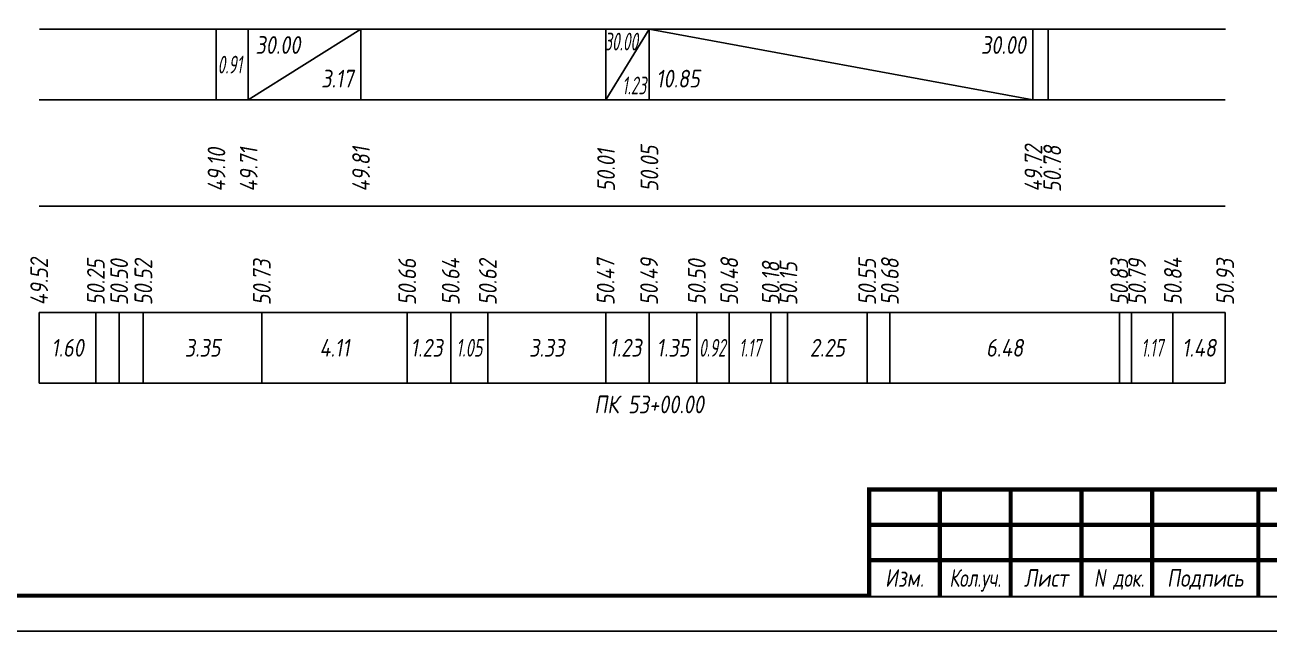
# Model space of a CAD drawing. Extents: x -717 to 1451, y -133302 to 233.
# Drawn here: x 80.7 to 256.5, y -83568.4 to -83482.8 of the extents above; entities that cross this region are included whole.
import ezdxf
from ezdxf.enums import TextEntityAlignment as Align

# ---------------------------------------------------------------- set-up
doc = ezdxf.new("R2010")
doc.units = 0
for name, color, linetype in [('Зарамочное оформление', 7, 'Continuous'), ('Код_510', 7, 'Continuous'), ('Код_516', 1, 'Continuous'), ('Подписи поперечников', 7, 'Continuous'), ('Таблица', 7, 'Continuous')]:
    doc.layers.add(name, color=color, linetype=linetype)
doc.styles.add('М', font='romand.shx', dxfattribs={"width": 0.8, "oblique": 10, "height": 2.5})

# ---------------------------------------------------------------- blocks, each defined once
blk = doc.blocks.new('Штамп')
at = {"linetype": 'Continuous'}
blk.add_wipeout([(199.95, -411.25), (384.95, -411.25), (384.95, -426.25), (199.95, -426.25)], dxfattribs=at).dxf.layer = 'Зарамочное оформление'
at = {"layer": 'Зарамочное оформление', "linetype": 'Continuous', "lineweight": -3, "const_width": 0.6, "flags": 128}
for points in [[(199.95, -426.25), (199.95, -411.25), (384.95, -411.25)], [(209.95, -411.25), (209.95, -426.25)], [(219.95, -411.25), (219.95, -426.25)], [(229.95, -411.25), (229.95, -426.25)], [(239.95, -411.25), (239.95, -426.25)], [(254.95, -411.25), (254.95, -426.25)], [(199.95, -416.25), (264.95, -416.25)], [(199.95, -421.25), (264.95, -421.25)]]:
    blk.add_lwpolyline(points, dxfattribs=at)
at = {"layer": 'Зарамочное оформление', "linetype": 'Continuous', "style": 'М', "oblique": 10}
for s, width, p in [('Изм.', 0.8, (204.95, -423.75)), ('Кол.уч.', 0.7, (214.95, -423.75)), ('Лист', 0.8, (224.95, -423.75)), ('N док.', 0.7, (235.28, -423.75)), ('Подпись', 0.8, (247.45, -423.75))]:
    blk.add_text(s, height=2.5, dxfattribs=dict(at, width=width)).set_placement(p, align=Align.MIDDLE_CENTER)
blk = doc.blocks.new('шифр')
blk.add_blockref('Штамп', (0, -83197))

msp = doc.modelspace()

# ---------------------------------------------------------------- linework, layer by layer
at = {"flags": 128}
msp.add_lwpolyline([(-30.054, -83568.421), (389.946, -83568.421), (389.946, -83271.421), (-30.054, -83271.421)], close=True, dxfattribs=at)
at = {"const_width": 0.6, "flags": 128}
msp.add_lwpolyline([(-10.054, -83563.421), (384.946, -83563.421), (384.946, -83276.421), (-10.054, -83276.421)], close=True, dxfattribs=at)
at = {"layer": 'Код_510'}
for p, q in [((82.688, -83533.421), (82.688, -83523.421)), ((90.704, -83533.421), (90.704, -83523.421)), ((93.992, -83533.421), (93.992, -83523.421)), ((97.405, -83533.421), (97.405, -83523.421)), ((114.153, -83533.421), (114.153, -83523.421)), ((134.694, -83533.421), (134.694, -83523.421)), ((140.84, -83533.421), (140.84, -83523.421)), ((146.087, -83533.421), (146.087, -83523.421)), ((162.731, -83533.421), (162.731, -83523.421)), ((168.864, -83533.421), (168.864, -83523.421)), ((175.612, -83533.421), (175.612, -83523.421)), ((180.197, -83533.421), (180.197, -83523.421)), ((186.051, -83533.421), (186.051, -83523.421)), ((188.445, -83533.421), (188.445, -83523.421)), ((199.682, -83533.421), (199.682, -83523.421)), ((202.89, -83533.421), (202.89, -83523.421)), ((235.314, -83533.421), (235.314, -83523.421)), ((237.027, -83533.421), (237.027, -83523.421)), ((242.877, -83533.421), (242.877, -83523.421)), ((250.262, -83533.421), (250.262, -83523.421))]:
    msp.add_line(p, q, dxfattribs=at)
at = {"layer": 'Код_516'}
for p, q in [((107.688, -83493.421), (107.688, -83483.421)), ((112.24, -83493.421), (112.24, -83483.421)), ((112.24, -83493.421), (128.114, -83483.421)), ((128.114, -83493.421), (128.114, -83483.421)), ((162.731, -83493.421), (162.731, -83483.421)), ((162.731, -83493.421), (168.864, -83483.421)), ((168.864, -83493.421), (168.864, -83483.421)), ((168.864, -83483.421), (223.109, -83493.421)), ((223.109, -83493.421), (223.109, -83483.421)), ((223.109, -83493.421), (223.109, -83483.421)), ((225.262, -83493.421), (225.262, -83483.421))]:
    msp.add_line(p, q, dxfattribs=at)
at = {"layer": 'Таблица'}
for p, q in [((82.742, -83483.421), (250.317, -83483.421)), ((82.688, -83493.421), (250.262, -83493.421)), ((82.688, -83508.421), (250.262, -83508.421)), ((82.688, -83523.421), (250.262, -83523.421)), ((82.688, -83533.421), (250.262, -83533.421))]:
    msp.add_line(p, q, dxfattribs=at)

# ---------------------------------------------------------------- texts
at = {"layer": 'Код_510', "style": 'М', "oblique": 10, "width": 0.8}
for s, p in [('49.52', (82.688, -83522.421)), ('50.25', (90.704, -83522.421)), ('50.50', (93.992, -83522.421)), ('50.52', (97.405, -83522.421)), ('50.73', (114.153, -83522.421)), ('50.66', (134.694, -83522.421)), ('50.64', (140.84, -83522.421)), ('50.62', (146.087, -83522.421)), ('50.47', (162.731, -83522.421)), ('50.49', (168.864, -83522.421)), ('50.50', (175.612, -83522.421)), ('50.48', (180.197, -83522.421)), ('50.18', (186.051, -83522.421)), ('50.15', (188.551, -83522.421)), ('50.55', (199.682, -83522.421)), ('50.68', (202.89, -83522.421)), ('50.83', (235.314, -83522.421)), ('50.79', (237.814, -83522.421)), ('50.84', (242.877, -83522.421)), ('50.93', (250.262, -83522.421))]:
    msp.add_text(s, height=2.5, rotation=90, dxfattribs=at).set_placement(p, align=Align.MIDDLE_LEFT)
at = {"layer": 'Код_510', "style": 'М', "oblique": 10}
for s, width, p in [('1.60', 0.8, (86.696, -83528.421)), ('3.35', 0.8, (105.779, -83528.421)), ('4.11', 0.8, (124.424, -83528.421)), ('1.23', 0.8, (137.437, -83528.421)), ('1.05', 0.65, (143.464, -83528.421)), ('3.33', 0.8, (154.409, -83528.421)), ('1.23', 0.8, (165.53, -83528.411)), ('1.35', 0.8, (172.238, -83528.421)), ('0.92', 0.6, (177.795, -83528.421)), ('1.17', 0.6, (183.124, -83528.421)), ('2.25', 0.8, (194.064, -83528.421)), ('6.48', 0.8, (219.102, -83528.421)), ('1.17', 0.6, (239.952, -83528.421)), ('1.48', 0.8, (246.57, -83528.421))]:
    msp.add_text(s, height=2.5, dxfattribs=dict(at, width=width)).set_placement(p, align=Align.MIDDLE_CENTER)
at = {"layer": 'Код_516', "style": 'М', "oblique": 10}
for width, p in [(0.8, (113.24, -83484.421)), (0.6, (162.521, -83483.938))]:
    msp.add_text('30.00', height=2.5, dxfattribs=dict(at, width=width)).set_placement(p, align=Align.TOP_LEFT)
at = {"layer": 'Код_516', "style": 'М', "oblique": 10, "width": 0.8}
msp.add_text('30.00', height=2.5, dxfattribs=at).set_placement((222.109, -83484.421), align=Align.TOP_RIGHT)
at = {"layer": 'Код_516', "style": 'М', "oblique": 10, "width": 0.6}
msp.add_text('0.91', height=2.5, dxfattribs=at).set_placement((109.63, -83488.438), align=Align.MIDDLE_CENTER)
at = {"layer": 'Код_516', "style": 'М', "oblique": 10}
for s, width, p in [('3.17', 0.8, (127.114, -83492.421)), ('1.23', 0.6, (168.455, -83493.389))]:
    msp.add_text(s, height=2.5, dxfattribs=dict(at, width=width)).set_placement(p, align=Align.BOTTOM_RIGHT)
at = {"layer": 'Код_516', "style": 'М', "oblique": 10, "width": 0.8}
msp.add_text('10.85', height=2.5, dxfattribs=at).set_placement((169.864, -83492.421), align=Align.BOTTOM_LEFT)
for s, p in [('49.10', (107.742, -83506.371)), ('49.71', (112.295, -83506.371)), ('49.81', (128.168, -83506.371)), ('50.01', (162.785, -83506.371)), ('50.05', (168.918, -83506.371)), ('49.72', (223.163, -83506.371)), ('50.78', (225.836, -83506.47))]:
    msp.add_text(s, height=2.5, rotation=90, dxfattribs=at).set_placement(p, align=Align.MIDDLE_LEFT)
at = {"layer": 'Подписи поперечников', "style": 'М', "oblique": 10, "width": 0.8}
msp.add_text('ПК 53+00.00', height=2.5, dxfattribs=at).set_placement((168.864, -83538.421), align=Align.BOTTOM_CENTER)

# ---------------------------------------------------------------- next in the draw order: block references
msp.add_blockref('шифр', (0, 59.829))

doc.saveas('drawing.dxf')
